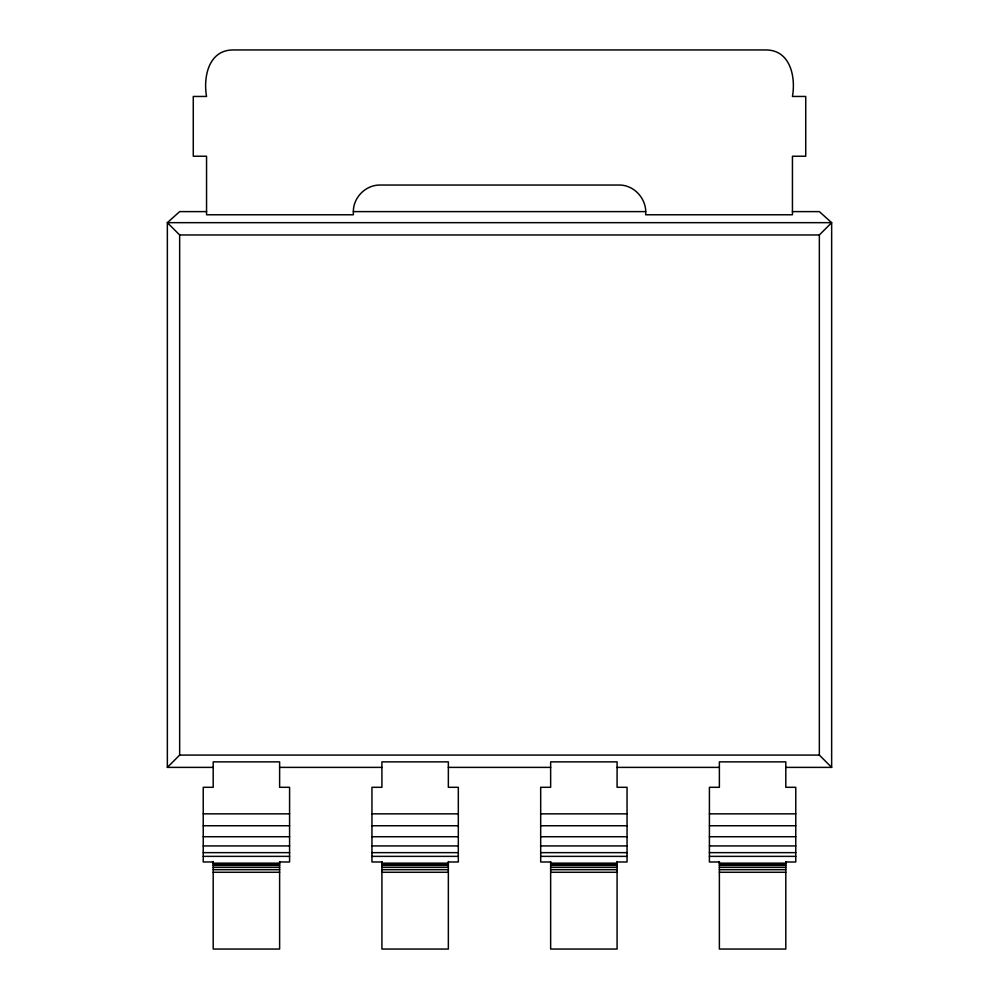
<?xml version="1.0" encoding="UTF-8"?>
<svg xmlns="http://www.w3.org/2000/svg" width="999" height="999" viewBox="0 0 999 999"><rect width="100%" height="100%" fill="white"/><g stroke="black" fill="none" stroke-linecap="round" stroke-linejoin="round"><path stroke-width="1.5" d="M353.359 211.613C353.271 197.39 365.709 184.952 379.932 185.04L619.068 185.04C634.577 184.852 647.215 199.525 645.641 214.773L792.444 214.773L792.444 156.231L805.731 156.231L805.731 96.453L792.444 96.453C795.903 77.01 790.371 49.938 765.883 49.95L233.117 49.95C208.629 49.938 203.097 77.01 206.556 96.453L193.269 96.453L193.269 156.231L206.556 156.231L206.556 214.773L353.359 214.773L353.359 211.613L645.641 211.613M213.199 767.382L167.357 767.382L179.658 755.082L819.342 755.082L831.643 767.382L785.801 767.382M206.556 211.613L179.658 211.613L167.357 222.665L179.658 234.965L819.342 234.965L831.643 222.665L819.342 211.613L792.444 211.613M279.62 767.382L381.918 767.382M448.351 767.382L550.649 767.382M617.082 767.382L719.38 767.382M203.234 813.848L289.585 813.848M371.953 813.848L458.316 813.848M540.684 813.848L627.047 813.848M709.415 813.848L795.766 813.848M203.234 825.748L289.585 825.748M371.953 825.748L458.316 825.748M540.684 825.748L627.047 825.748M709.415 825.748L795.766 825.748M203.234 836.725L289.585 836.725M371.953 836.725L458.316 836.725M540.684 836.725L627.047 836.725M709.415 836.725L795.766 836.725M203.234 845.928L289.585 845.928M371.953 845.928L458.316 845.928M540.684 845.928L627.047 845.928M709.415 845.928L795.766 845.928M203.234 852.646L289.585 852.646M371.953 852.646L458.316 852.646M540.684 852.646L627.047 852.646M709.415 852.646L795.766 852.646M203.234 856.368L289.585 856.368M371.953 856.368L458.316 856.368M540.684 856.368L627.047 856.368M709.415 856.368L795.766 856.368M213.199 861.987L203.234 861.987L203.234 787.299L213.199 787.299L213.199 761.862L279.62 761.862L279.62 787.299L289.585 787.299L289.585 861.987L279.62 861.987M381.918 861.987L371.953 861.987L371.953 787.299L381.918 787.299L381.918 761.862L448.351 761.862L448.351 787.299L458.316 787.299L458.316 861.987L448.351 861.987M550.649 861.987L540.684 861.987L540.684 787.299L550.649 787.299L550.649 761.862L617.082 761.862L617.082 787.299L627.047 787.299L627.047 861.987L617.082 861.987M719.38 861.987L709.415 861.987L709.415 787.299L719.38 787.299L719.38 761.862L785.801 761.862L785.801 787.299L795.766 787.299L795.766 861.987L785.801 861.987M213.199 863.161L279.62 863.161M381.918 863.161L448.351 863.161M550.649 863.161L617.082 863.161M719.38 863.161L785.801 863.161M213.199 863.96L279.62 863.96M381.918 863.96L448.351 863.96M550.649 863.96L617.082 863.96M719.38 863.96L785.801 863.96M213.199 865.384L279.62 865.384M381.918 865.384L448.351 865.384M550.649 865.384L617.082 865.384M719.38 865.384L785.801 865.384M213.199 867.344L279.62 867.344M381.918 867.344L448.351 867.344M550.649 867.344L617.082 867.344M719.38 867.344L785.801 867.344M213.199 869.692L279.62 869.692M381.918 869.692L448.351 869.692M550.649 869.692L617.082 869.692M719.38 869.692L785.801 869.692M213.199 872.277L279.62 872.277M381.918 872.277L448.351 872.277M550.649 872.277L617.082 872.277M719.38 872.277L785.801 872.277M831.643 767.382L831.643 222.665L167.357 222.665L167.357 767.382M819.342 234.965L819.342 755.082M785.801 861.575L785.801 949.05L719.38 949.05L719.38 861.575M617.082 861.575L617.082 949.05L550.649 949.05L550.649 861.575M448.351 861.575L448.351 949.05L381.918 949.05L381.918 861.575M279.62 861.575L279.62 949.05L213.199 949.05L213.199 861.575M179.658 234.965L179.658 755.082"/></g></svg>
